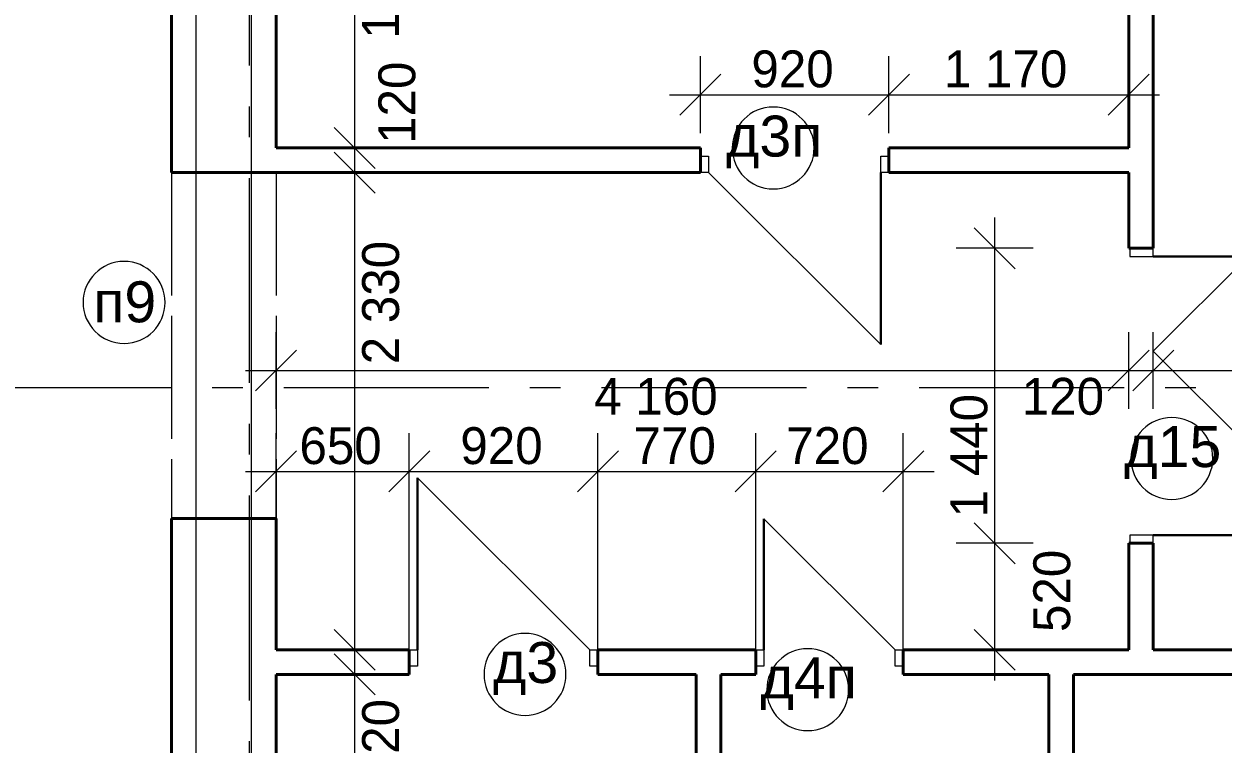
# Model space of a CAD drawing. Extents: x 299995 to 392849, y -57101 to -11292.
# Drawn here: x 318608 to 324458, y -23797 to -20281 of the extents above; entities that cross this region are included whole.
import ezdxf

# ---------------------------------------------------------------- set-up
doc = ezdxf.new("R2010")
doc.units = 0
doc.header["$MEASUREMENT"] = 0
doc.linetypes.add('Штриховая', pattern=[700, 600, -100])
doc.linetypes.add('Штрихштриховая', pattern=[1550, 1000, -200, 150, -200])
for name, color, linetype, lineweight in [('Интерьер- Перегородка_Ном_пера__19', 255, 'Continuous', 0), ('Интерьер- Перегородка_Ном_пера__61', 7, 'Continuous', 40), ('перегородки_Ном_пера__1', 7, 'Continuous', 13), ('перегородки_Ном_пера__21', 7, 'Continuous', 20), ('перегородки_Ном_пера__41', 7, 'Continuous', 30), ('перегородки_Ном_пера__61', 7, 'Continuous', 40)]:
    doc.layers.add(name, color=color, linetype=linetype, lineweight=lineweight)
for name, color, linetype, lineweight, true_color in [('Интерьер- Перегородка_Ном_пера__3', 7, 'Continuous', 18, 0xdd5800), ('перегородки_Ном_пера__3', 7, 'Continuous', 18, 0xdd5800), ('Перекрытия_Ном_пера__191', 7, 'Continuous', 0, 0xe8e8e8), ('Перекрытия_Ном_пера__4', 7, 'Continuous', 20, 0x016515), ('РОЗМІРИ ПЕРЕГОРОДОК_Ном_пера__98', 7, 'Continuous', 13, 0x001f3e)]:
    doc.layers.add(name, color=color, linetype=linetype, lineweight=lineweight, true_color=true_color)
doc.layers.add('Перекрытия', color=7, linetype='Continuous')
doc.layers.add('РОЗМІРИ ПЕРЕГОРОДОК', color=7, linetype='Continuous')
doc.styles.add('СГЕНЕРИР_СТИЛЬ_1', font='')
doc.styles.add('СГЕНЕРИР_СТИЛЬ_2', font='')
doc.styles.add('СГЕНЕРИР_СТИЛЬ_3', font='')
doc.styles.get('СГЕНЕРИР_СТИЛЬ_1').set_extended_font_data('Arial Кириллический')
doc.styles.get('СГЕНЕРИР_СТИЛЬ_2').set_extended_font_data('Century Gothic')
doc.styles.get('СГЕНЕРИР_СТИЛЬ_3').set_extended_font_data('Arial Unicode MS Кириллический')
doc.dimstyles.new('СГЕНЕРИР_СТИЛЬ__1', dxfattribs={"dimtxt": 179.999995, "dimasz": 190, "dimexe": 0.18, "dimexo": 0, "dimgap": 0.09, "dimtad": 3, "dimtih": 1, "dimtoh": 1, "dimdec": 0, "dimzin": 0, "dimdsep": 46, "dimtxsty": 'СГЕНЕРИР_СТИЛЬ_3', "dimblk": 'ARROWHEAD_6', "dimblk1": 'ARROWHEAD_6', "dimblk2": 'ARROWHEAD_6', "dimcen": 0.09, "dimclrd": 256, "dimclre": 256, "dimclrt": 256, "dimadec": 0, "dimazin": 0, "dimtfac": 1, "dimtdec": 4, "dimtmove": 0, "dimatfit": 3, "dimfxl": 0, "dimtolj": 1, "dimtzin": 0, "dimarcsym": 0})
doc.dimstyles.new('СГЕНЕРИР_СТИЛЬ__2', dxfattribs={"dimtxt": 179.999995, "dimasz": 190, "dimexe": 0.18, "dimexo": 0, "dimgap": 0.09, "dimtad": 3, "dimdec": 0, "dimzin": 0, "dimdsep": 46, "dimtxsty": 'СГЕНЕРИР_СТИЛЬ_3', "dimblk": 'ARROWHEAD_6', "dimblk1": 'ARROWHEAD_6', "dimblk2": 'ARROWHEAD_6', "dimcen": 0.09, "dimclrd": 256, "dimclre": 256, "dimclrt": 256, "dimadec": 0, "dimazin": 0, "dimtfac": 1, "dimtdec": 4, "dimtmove": 2, "dimatfit": 3, "dimfxl": 0, "dimtolj": 1, "dimtzin": 0, "dimarcsym": 0})
doc.dimstyles.new('СГЕНЕРИР_СТИЛЬ__3', dxfattribs={"dimtxt": 179.999995, "dimasz": 190, "dimexe": 0.18, "dimexo": 0, "dimgap": 0.09, "dimtad": 3, "dimdec": 0, "dimzin": 0, "dimdsep": 46, "dimtxsty": 'СГЕНЕРИР_СТИЛЬ_3', "dimblk": 'ARROWHEAD_6', "dimblk1": 'ARROWHEAD_6', "dimblk2": 'ARROWHEAD_6', "dimcen": 0.09, "dimclrd": 256, "dimclre": 256, "dimclrt": 256, "dimadec": 0, "dimazin": 0, "dimtfac": 1, "dimtdec": 4, "dimtmove": 0, "dimatfit": 3, "dimfxl": 0, "dimtolj": 1, "dimtzin": 0, "dimarcsym": 0})
doc.dimstyles.new('СГЕНЕРИР_СТИЛЬ__5', dxfattribs={"dimtxt": 179.999995, "dimasz": 190, "dimexe": 0.18, "dimexo": 0, "dimgap": 0.09, "dimtad": 1, "dimtih": 1, "dimtoh": 1, "dimdec": 0, "dimzin": 0, "dimdsep": 46, "dimtxsty": 'СГЕНЕРИР_СТИЛЬ_3', "dimblk": 'ARROWHEAD_6', "dimblk1": 'ARROWHEAD_6', "dimblk2": 'ARROWHEAD_6', "dimcen": 0.09, "dimclrd": 256, "dimclre": 256, "dimclrt": 256, "dimadec": 0, "dimazin": 0, "dimtfac": 1, "dimtdec": 4, "dimtmove": 0, "dimatfit": 3, "dimfxl": 0, "dimtolj": 1, "dimtzin": 0, "dimarcsym": 0})
doc.dimstyles.new('СГЕНЕРИР_СТИЛЬ__6', dxfattribs={"dimtxt": 179.999995, "dimasz": 190, "dimexe": 0.18, "dimexo": 0, "dimgap": 0.09, "dimtad": 1, "dimdec": 0, "dimzin": 0, "dimdsep": 46, "dimtxsty": 'СГЕНЕРИР_СТИЛЬ_3', "dimblk": 'ARROWHEAD_6', "dimblk1": 'ARROWHEAD_6', "dimblk2": 'ARROWHEAD_6', "dimcen": 0.09, "dimclrd": 256, "dimclre": 256, "dimclrt": 256, "dimadec": 0, "dimazin": 0, "dimtfac": 1, "dimtdec": 4, "dimtmove": 2, "dimatfit": 3, "dimfxl": 0, "dimtolj": 1, "dimtzin": 0, "dimarcsym": 0})

# ---------------------------------------------------------------- blocks, each defined once
blk = doc.blocks.new('*D41')
at = {"layer": 'РОЗМІРИ ПЕРЕГОРОДОК_Ном_пера__98', "linetype": 'Continuous'}
for p, q in [((319838.1, -19578.1), (319838.1, -19203.1)), ((323998.1, -19578.1), (323998.1, -19203.1)), ((319938.1, -19290.6), (319738.1, -19490.6)), ((324098.1, -19290.6), (323898.1, -19490.6)), ((319688.1, -19390.6), (319838.1, -19390.6)), ((319838.1, -19390.6), (323998.1, -19390.6))]:
    blk.add_line(p, q, dxfattribs=at)
at = {"layer": 'РОЗМІРИ ПЕРЕГОРОДОК_Ном_пера__98', "char_height": 180, "attachment_point": 1, "style": 'СГЕНЕРИР_СТИЛЬ_2'}
for s, insert in [('{4\xa0160}', (321390.3, -19426.6)), ('{120}', (323476.2, -19426.6))]:
    blk.add_mtext(s, dxfattribs=dict(at, insert=insert))
blk = doc.blocks.new('ARROWHEAD_6')
at = {"linetype": 'Continuous'}
for p, q in [((-0.5, -0.5), (0.5, 0.5)), ((0, 0), (-1, 0))]:
    blk.add_line(p, q, dxfattribs=at)
blk = doc.blocks.new('*D43')
at = {"layer": 'РОЗМІРИ ПЕРЕГОРОДОК_Ном_пера__98', "linetype": 'Continuous'}
for p, q in [((323998.1, -19578.1), (323998.1, -19203.1)), ((324118.1, -19578.1), (324118.1, -19203.1)), ((324098.1, -19290.6), (323898.1, -19490.6)), ((324218.1, -19290.6), (324018.1, -19490.6)), ((323998.1, -19390.6), (324118.1, -19390.6))]:
    blk.add_line(p, q, dxfattribs=at)
blk = doc.blocks.new('*D44')
at = {"layer": 'РОЗМІРИ ПЕРЕГОРОДОК_Ном_пера__98', "linetype": 'Continuous'}
for p, q in [((324118.1, -19578.1), (324118.1, -19203.1)), ((326048.1, -19578.1), (326048.1, -19203.1)), ((324218.1, -19290.6), (324018.1, -19490.6)), ((325948.1, -19490.6), (326148.1, -19290.6)), ((324118.1, -19390.6), (326048.1, -19390.6)), ((326048.1, -19390.6), (326198.1, -19390.6))]:
    blk.add_line(p, q, dxfattribs=at)
at = {"layer": 'РОЗМІРИ ПЕРЕГОРОДОК_Ном_пера__98', "insert": (324766.3, -19426.6), "char_height": 180, "attachment_point": 1, "style": 'СГЕНЕРИР_СТИЛЬ_2'}
blk.add_mtext('{1\xa0930}', dxfattribs=at)
blk = doc.blocks.new('*D45')
at = {"layer": 'РОЗМІРИ ПЕРЕГОРОДОК_Ном_пера__98', "linetype": 'Continuous'}
for p, q in [((320121.9, -23357.1), (320321.9, -23557.1)), ((320409.4, -23457.1), (320034.4, -23457.1)), ((320221.9, -26566.6), (320221.9, -23457.1)), ((320121.9, -26466.6), (320321.9, -26666.6)), ((320409.4, -26566.6), (320034.4, -26566.6)), ((320221.9, -26716.6), (320221.9, -26566.6))]:
    blk.add_line(p, q, dxfattribs=at)
at = {"layer": 'РОЗМІРИ ПЕРЕГОРОДОК_Ном_пера__98', "char_height": 180, "attachment_point": 1, "rotation": 90, "style": 'СГЕНЕРИР_СТИЛЬ_2'}
for s, insert in [('{120}', (320257.9, -23978.9)), ('{3\xa0110}', (320257.9, -26039.3))]:
    blk.add_mtext(s, dxfattribs=dict(at, insert=insert))
blk = doc.blocks.new('*D46')
at = {"layer": 'РОЗМІРИ ПЕРЕГОРОДОК_Ном_пера__98', "linetype": 'Continuous'}
for p, q in [((320121.9, -23237.1), (320321.9, -23437.1)), ((320409.4, -23337.1), (320034.4, -23337.1)), ((320221.9, -23457.1), (320221.9, -23337.1)), ((320121.9, -23357.1), (320321.9, -23557.1))]:
    blk.add_line(p, q, dxfattribs=at)
blk = doc.blocks.new('*D47')
at = {"layer": 'РОЗМІРИ ПЕРЕГОРОДОК_Ном_пера__98', "linetype": 'Continuous'}
for p, q in [((320121.9, -20906.6), (320321.9, -21106.6)), ((320409.4, -21006.6), (320034.4, -21006.6)), ((320221.9, -23337.1), (320221.9, -21006.6)), ((320121.9, -23237.1), (320321.9, -23437.1)), ((320409.4, -23337.1), (320034.4, -23337.1))]:
    blk.add_line(p, q, dxfattribs=at)
at = {"layer": 'РОЗМІРИ ПЕРЕГОРОДОК_Ном_пера__98', "insert": (320257.9, -21942.8), "char_height": 180, "attachment_point": 1, "rotation": 90, "style": 'СГЕНЕРИР_СТИЛЬ_2'}
blk.add_mtext('{2\xa0330}', dxfattribs=at)
blk = doc.blocks.new('*D48')
at = {"layer": 'РОЗМІРИ ПЕРЕГОРОДОК_Ном_пера__98', "linetype": 'Continuous'}
for p, q in [((320121.9, -20786.6), (320321.9, -20986.6)), ((320409.4, -20886.6), (320034.4, -20886.6)), ((320121.9, -20906.6), (320321.9, -21106.6)), ((320221.9, -21006.6), (320221.9, -20886.6)), ((320409.4, -21006.6), (320034.4, -21006.6))]:
    blk.add_line(p, q, dxfattribs=at)
blk = doc.blocks.new('*D49')
at = {"layer": 'РОЗМІРИ ПЕРЕГОРОДОК_Ном_пера__98', "linetype": 'Continuous'}
for p, q in [((320221.9, -19186.6), (320221.9, -19036.6)), ((320321.9, -19286.6), (320121.9, -19086.6)), ((320409.4, -19186.6), (320034.4, -19186.6)), ((320221.9, -20886.6), (320221.9, -19186.6)), ((320121.9, -20786.6), (320321.9, -20986.6)), ((320409.4, -20886.6), (320034.4, -20886.6))]:
    blk.add_line(p, q, dxfattribs=at)
at = {"layer": 'РОЗМІРИ ПЕРЕГОРОДОК_Ном_пера__98', "char_height": 180, "attachment_point": 1, "rotation": 90, "style": 'СГЕНЕРИР_СТИЛЬ_2'}
for s, insert in [('{1\xa0700}', (320257.9, -20353.4)), ('{120}', (320337.2, -20866.6))]:
    blk.add_mtext(s, dxfattribs=dict(at, insert=insert))
blk = doc.blocks.new('*D57')
at = {"layer": 'РОЗМІРИ ПЕРЕГОРОДОК_Ном_пера__98', "linetype": 'Continuous'}
for p, q in [((319838.1, -22160.7), (319838.1, -21785.7)), ((323998.1, -22160.7), (323998.1, -21785.7)), ((319938.1, -21873.2), (319738.1, -22073.2)), ((324098.1, -21873.2), (323898.1, -22073.2)), ((319688.1, -21973.2), (319838.1, -21973.2)), ((319838.1, -21973.2), (323998.1, -21973.2))]:
    blk.add_line(p, q, dxfattribs=at)
at = {"layer": 'РОЗМІРИ ПЕРЕГОРОДОК_Ном_пера__98', "char_height": 180, "attachment_point": 1, "style": 'СГЕНЕРИР_СТИЛЬ_2'}
for s, insert in [('{4\xa0160}', (321390.3, -22009.2)), ('{120}', (323476.2, -22009.2))]:
    blk.add_mtext(s, dxfattribs=dict(at, insert=insert))
blk = doc.blocks.new('*D58')
at = {"layer": 'РОЗМІРИ ПЕРЕГОРОДОК_Ном_пера__98', "linetype": 'Continuous'}
for p, q in [((323998.1, -22160.7), (323998.1, -21785.7)), ((324118.1, -22160.7), (324118.1, -21785.7)), ((324098.1, -21873.2), (323898.1, -22073.2)), ((324218.1, -21873.2), (324018.1, -22073.2)), ((323998.1, -21973.2), (324118.1, -21973.2))]:
    blk.add_line(p, q, dxfattribs=at)
blk = doc.blocks.new('*D59')
at = {"layer": 'РОЗМІРИ ПЕРЕГОРОДОК_Ном_пера__98', "linetype": 'Continuous'}
for p, q in [((324118.1, -22160.7), (324118.1, -21785.7)), ((326048.1, -22160.7), (326048.1, -21785.7)), ((324218.1, -21873.2), (324018.1, -22073.2)), ((325948.1, -22073.2), (326148.1, -21873.2)), ((324118.1, -21973.2), (326048.1, -21973.2)), ((326048.1, -21973.2), (326198.1, -21973.2))]:
    blk.add_line(p, q, dxfattribs=at)
at = {"layer": 'РОЗМІРИ ПЕРЕГОРОДОК_Ном_пера__98', "insert": (324766.3, -22009.2), "char_height": 180, "attachment_point": 1, "style": 'СГЕНЕРИР_СТИЛЬ_2'}
blk.add_mtext('{1\xa0930}', dxfattribs=at)
blk = doc.blocks.new('*D60')
at = {"layer": 'РОЗМІРИ ПЕРЕГОРОДОК_Ном_пера__98', "linetype": 'Continuous'}
for p, q in [((321908.1, -20814), (321908.1, -20439)), ((322828.1, -20814), (322828.1, -20439)), ((322008.1, -20526.5), (321808.1, -20726.5)), ((322928.1, -20526.5), (322728.1, -20726.5)), ((321758.1, -20626.5), (321908.1, -20626.5)), ((321908.1, -20626.5), (322828.1, -20626.5))]:
    blk.add_line(p, q, dxfattribs=at)
at = {"layer": 'РОЗМІРИ ПЕРЕГОРОДОК_Ном_пера__98', "insert": (322157.1, -20410.5), "char_height": 180, "attachment_point": 1, "style": 'СГЕНЕРИР_СТИЛЬ_2'}
blk.add_mtext('{920}', dxfattribs=at)
blk = doc.blocks.new('*D61')
at = {"layer": 'РОЗМІРИ ПЕРЕГОРОДОК_Ном_пера__98', "linetype": 'Continuous'}
for p, q in [((322828.1, -20814), (322828.1, -20439)), ((323998.1, -20814), (323998.1, -20439)), ((322928.1, -20526.5), (322728.1, -20726.5)), ((323898.1, -20726.5), (324098.1, -20526.5)), ((322828.1, -20626.5), (323998.1, -20626.5)), ((323998.1, -20626.5), (324148.1, -20626.5))]:
    blk.add_line(p, q, dxfattribs=at)
at = {"layer": 'РОЗМІРИ ПЕРЕГОРОДОК_Ном_пера__98', "insert": (323096.3, -20410.5), "char_height": 180, "attachment_point": 1, "style": 'СГЕНЕРИР_СТИЛЬ_2'}
blk.add_mtext('{1\xa0170}', dxfattribs=at)
blk = doc.blocks.new('*D62')
at = {"layer": 'РОЗМІРИ ПЕРЕГОРОДОК_Ном_пера__98', "linetype": 'Continuous'}
for p, q in [((319838.1, -23337.1), (319838.1, -22278.6)), ((320488.1, -23337.1), (320488.1, -22278.6)), ((319938.1, -22366.1), (319738.1, -22566.1)), ((320588.1, -22366.1), (320388.1, -22566.1)), ((319688.1, -22466.1), (319838.1, -22466.1)), ((319838.1, -22466.1), (320488.1, -22466.1))]:
    blk.add_line(p, q, dxfattribs=at)
at = {"layer": 'РОЗМІРИ ПЕРЕГОРОДОК_Ном_пера__98', "insert": (319952.1, -22250.1), "char_height": 180, "attachment_point": 1, "style": 'СГЕНЕРИР_СТИЛЬ_2'}
blk.add_mtext('{650}', dxfattribs=at)
blk = doc.blocks.new('*D63')
at = {"layer": 'РОЗМІРИ ПЕРЕГОРОДОК_Ном_пера__98', "linetype": 'Continuous'}
for p, q in [((320488.1, -23337.1), (320488.1, -22278.6)), ((321408.1, -23337.1), (321408.1, -22278.6)), ((320588.1, -22366.1), (320388.1, -22566.1)), ((321508.1, -22366.1), (321308.1, -22566.1)), ((320488.1, -22466.1), (321408.1, -22466.1))]:
    blk.add_line(p, q, dxfattribs=at)
at = {"layer": 'РОЗМІРИ ПЕРЕГОРОДОК_Ном_пера__98', "insert": (320737.1, -22250.1), "char_height": 180, "attachment_point": 1, "style": 'СГЕНЕРИР_СТИЛЬ_2'}
blk.add_mtext('{920}', dxfattribs=at)
blk = doc.blocks.new('*D64')
at = {"layer": 'РОЗМІРИ ПЕРЕГОРОДОК_Ном_пера__98', "linetype": 'Continuous'}
for p, q in [((321408.1, -23337.1), (321408.1, -22278.6)), ((322178.1, -23337.1), (322178.1, -22278.6)), ((321508.1, -22366.1), (321308.1, -22566.1)), ((322278.1, -22366.1), (322078.1, -22566.1)), ((321408.1, -22466.1), (322178.1, -22466.1))]:
    blk.add_line(p, q, dxfattribs=at)
at = {"layer": 'РОЗМІРИ ПЕРЕГОРОДОК_Ном_пера__98', "insert": (321582.1, -22250.1), "char_height": 180, "attachment_point": 1, "style": 'СГЕНЕРИР_СТИЛЬ_2'}
blk.add_mtext('{770}', dxfattribs=at)
blk = doc.blocks.new('*D65')
at = {"layer": 'РОЗМІРИ ПЕРЕГОРОДОК_Ном_пера__98', "linetype": 'Continuous'}
for p, q in [((322178.1, -23337.1), (322178.1, -22278.6)), ((322898.1, -23337.1), (322898.1, -22278.6)), ((322278.1, -22366.1), (322078.1, -22566.1)), ((322798.1, -22566.1), (322998.1, -22366.1)), ((322178.1, -22466.1), (322898.1, -22466.1)), ((322898.1, -22466.1), (323048.1, -22466.1))]:
    blk.add_line(p, q, dxfattribs=at)
at = {"layer": 'РОЗМІРИ ПЕРЕГОРОДОК_Ном_пера__98', "insert": (322327.1, -22250.1), "char_height": 180, "attachment_point": 1, "style": 'СГЕНЕРИР_СТИЛЬ_2'}
blk.add_mtext('{720}', dxfattribs=at)
blk = doc.blocks.new('*D146')
at = {"layer": 'РОЗМІРИ ПЕРЕГОРОДОК_Ном_пера__98', "linetype": 'Continuous'}
for p, q in [((323244.3, -22716.6), (323444.3, -22916.6)), ((323531.8, -22816.6), (323156.8, -22816.6)), ((323344.3, -23337.1), (323344.3, -22816.6)), ((323244.3, -23237.1), (323444.3, -23437.1)), ((323531.8, -23337.1), (323156.8, -23337.1)), ((323344.3, -23487.1), (323344.3, -23337.1))]:
    blk.add_line(p, q, dxfattribs=at)
at = {"layer": 'РОЗМІРИ ПЕРЕГОРОДОК_Ном_пера__98', "insert": (323532.6, -23250.2), "char_height": 180, "attachment_point": 1, "rotation": 90, "style": 'СГЕНЕРИР_СТИЛЬ_2'}
blk.add_mtext('{520}', dxfattribs=at)
blk = doc.blocks.new('*D147')
at = {"layer": 'РОЗМІРИ ПЕРЕГОРОДОК_Ном_пера__98', "linetype": 'Continuous'}
for p, q in [((323344.3, -21376.6), (323344.3, -21226.6)), ((323444.3, -21476.6), (323244.3, -21276.6)), ((323531.8, -21376.6), (323156.8, -21376.6)), ((323344.3, -22816.6), (323344.3, -21376.6)), ((323244.3, -22716.6), (323444.3, -22916.6)), ((323531.8, -22816.6), (323156.8, -22816.6))]:
    blk.add_line(p, q, dxfattribs=at)
at = {"layer": 'РОЗМІРИ ПЕРЕГОРОДОК_Ном_пера__98', "insert": (323128.3, -22690.2), "char_height": 180, "attachment_point": 1, "rotation": 90, "style": 'СГЕНЕРИР_СТИЛЬ_2'}
blk.add_mtext('{1\xa0440}', dxfattribs=at)
blk = doc.blocks.new('Линия_5167', base_point=(319708.1, -54983.9))
at = {"layer": 'Перекрытия_Ном_пера__4', "linetype": 'Штрихштриховая'}
blk.add_line((319708.1, -54583.9), (319708.1, -16865.1), dxfattribs=at)
blk = doc.blocks.new('Линия_5188', base_point=(305525.9, -22056.6))
at = {"layer": 'Перекрытия_Ном_пера__4', "linetype": 'Штрихштриховая'}
blk.add_line((305925.9, -22056.6), (389097.3, -22056.6), dxfattribs=at)

msp = doc.modelspace()

# ---------------------------------------------------------------- linework, layer by layer
at = {"layer": 'Интерьер- Перегородка_Ном_пера__19', "linetype": 'Штриховая'}
for p, q in [((319328.1, -21006.6), (319328.1, -22696.6)), ((319838.1, -21006.6), (319838.1, -22696.6))]:
    msp.add_line(p, q, dxfattribs=at)
at = {"layer": 'Интерьер- Перегородка_Ном_пера__3', "linetype": 'Continuous'}
for start, end in [(90, 270), (270, 90)]:
    msp.add_arc((319096.6, -21640.7), 200, start, end, dxfattribs=at)
at = {"layer": 'Интерьер- Перегородка_Ном_пера__61', "linetype": 'Continuous'}
for p, q in [((319328.1, -19186.6), (319328.1, -21006.6)), ((319838.1, -20886.6), (319838.1, -19186.6)), ((319838.1, -21006.6), (319328.1, -21006.6)), ((319328.1, -22696.6), (319328.1, -24506.6)), ((319838.1, -22696.6), (319328.1, -22696.6)), ((319838.1, -23337.1), (319838.1, -22696.6)), ((319838.1, -24506.6), (319838.1, -23457.1))]:
    msp.add_line(p, q, dxfattribs=at)
at = {"layer": 'перегородки_Ном_пера__1', "linetype": 'Continuous'}
for p, q in [((324003.1, -21376.6), (324003.1, -21416.6)), ((324118.1, -21376.6), (324003.1, -21376.6)), ((324118.1, -21416.6), (324118.1, -21376.6)), ((324003.1, -21416.6), (324118.1, -21416.6)), ((324118.1, -22776.6), (324003.1, -22776.6)), ((324003.1, -22776.6), (324003.1, -22816.6)), ((324118.1, -22816.6), (324118.1, -22776.6)), ((324003.1, -22816.6), (324118.1, -22816.6))]:
    msp.add_line(p, q, dxfattribs=at)
at = {"layer": 'перегородки_Ном_пера__21', "linetype": 'Continuous'}
for p, q in [((321908.1, -21006.6), (321908.1, -20926.6)), ((321908.1, -20926.6), (321948.1, -20926.6)), ((321948.1, -20926.6), (321948.1, -20941.2)), ((321948.1, -20941.2), (321948.1, -20966.6)), ((322788.1, -20941.2), (322788.1, -20926.6)), ((322788.1, -20926.6), (322828.1, -20926.6)), ((322788.1, -20966.6), (322788.1, -20941.2)), ((322828.1, -20926.6), (322828.1, -21006.6)), ((321948.1, -20966.6), (321948.1, -21006.6)), ((322788.1, -21006.6), (322788.1, -20966.6)), ((321948.1, -21006.6), (321908.1, -21006.6)), ((321948.1, -21006.6), (322788.1, -21846.6)), ((322828.1, -21006.6), (322788.1, -21006.6)), ((324118.1, -21879), (324580.5, -21416.6)), ((324118.1, -21879), (325015.7, -22776.6)), ((321368.1, -23337.1), (320528.1, -22497.1)), ((322858.1, -23337.1), (322218.1, -22697.1)), ((320488.1, -23417.1), (320488.1, -23337.1)), ((320488.1, -23337.1), (320528.1, -23337.1)), ((320528.1, -23337.1), (320528.1, -23377.1)), ((321368.1, -23377.1), (321368.1, -23337.1)), ((321368.1, -23337.1), (321408.1, -23337.1)), ((321408.1, -23337.1), (321408.1, -23417.1)), ((322178.1, -23417.1), (322178.1, -23337.1)), ((322178.1, -23337.1), (322218.1, -23337.1)), ((322218.1, -23337.1), (322218.1, -23377.1)), ((322858.1, -23377.1), (322858.1, -23337.1)), ((322858.1, -23337.1), (322898.1, -23337.1)), ((322898.1, -23337.1), (322898.1, -23417.1)), ((320528.1, -23377.1), (320528.1, -23402.5)), ((321368.1, -23402.5), (321368.1, -23377.1)), ((322218.1, -23377.1), (322218.1, -23402.5)), ((322858.1, -23402.5), (322858.1, -23377.1)), ((320528.1, -23417.1), (320488.1, -23417.1)), ((320528.1, -23402.5), (320528.1, -23417.1)), ((321368.1, -23417.1), (321368.1, -23402.5)), ((321408.1, -23417.1), (321368.1, -23417.1)), ((322218.1, -23417.1), (322178.1, -23417.1)), ((322218.1, -23402.5), (322218.1, -23417.1)), ((322858.1, -23417.1), (322858.1, -23402.5)), ((322898.1, -23417.1), (322858.1, -23417.1))]:
    msp.add_line(p, q, dxfattribs=at)
at = {"layer": 'перегородки_Ном_пера__3', "linetype": 'Continuous'}
for centre, start, end in [((322263.5, -20886.6), 0, 180), ((322263.5, -20886.6), 180, 0), ((324208.5, -22402.8), 90, 270), ((324208.5, -22402.8), 270, 90), ((321052.6, -23457.1), 0, 180), ((322432.3, -23531.6), 0, 180), ((321052.6, -23457.1), 180, 0), ((322432.3, -23531.6), 180, 0)]:
    msp.add_arc(centre, 200, start, end, dxfattribs=at)
at = {"layer": 'перегородки_Ном_пера__41', "linetype": 'Continuous'}
for p, q in [((322788.1, -21006.6), (322788.1, -21846.6)), ((324118.1, -21416.6), (324580.5, -21416.6)), ((320528.1, -23337.1), (320528.1, -22497.1)), ((322218.1, -23337.1), (322218.1, -22697.1)), ((324118.1, -22776.6), (325015.7, -22776.6))]:
    msp.add_line(p, q, dxfattribs=at)
at = {"layer": 'перегородки_Ном_пера__61', "linetype": 'Continuous'}
for p, q in [((323998.1, -19186.6), (323998.1, -20886.6)), ((324118.1, -21376.6), (324118.1, -19186.6)), ((321908.1, -20886.6), (319838.1, -20886.6)), ((321908.1, -21006.6), (321908.1, -20886.6)), ((323998.1, -20886.6), (322828.1, -20886.6)), ((322828.1, -21006.6), (322828.1, -20886.6)), ((319838.1, -21006.6), (321908.1, -21006.6)), ((322828.1, -21006.6), (323998.1, -21006.6)), ((323998.1, -21006.6), (323998.1, -21376.6)), ((324003.1, -21376.6), (323998.1, -21376.6)), ((324118.1, -21376.6), (324003.1, -21376.6)), ((324118.1, -21376.6), (324003.1, -21376.6)), ((324003.1, -22816.6), (323998.1, -22816.6)), ((323998.1, -22816.6), (323998.1, -23337.1)), ((324118.1, -22816.6), (324003.1, -22816.6)), ((324118.1, -22816.6), (324003.1, -22816.6)), ((324118.1, -23337.1), (324118.1, -22816.6)), ((320488.1, -23337.1), (319838.1, -23337.1)), ((320488.1, -23337.1), (320488.1, -23457.1)), ((322008.1, -23337.1), (321408.1, -23337.1)), ((321408.1, -23337.1), (321408.1, -23457.1)), ((322178.1, -23337.1), (322008.1, -23337.1)), ((322178.1, -23337.1), (322178.1, -23457.1)), ((323608.1, -23337.1), (322898.1, -23337.1)), ((322898.1, -23337.1), (322898.1, -23457.1)), ((323998.1, -23337.1), (323608.1, -23337.1)), ((324702.8, -23337.1), (324118.1, -23337.1)), ((319838.1, -23457.1), (320488.1, -23457.1)), ((321408.1, -23457.1), (321888.1, -23457.1)), ((321888.1, -23457.1), (321888.1, -26566.6)), ((322008.1, -25526.6), (322008.1, -23457.1)), ((322008.1, -23457.1), (322178.1, -23457.1)), ((322898.1, -23457.1), (323608.1, -23457.1)), ((323608.1, -23457.1), (323608.1, -25526.6)), ((323728.1, -26566.6), (323728.1, -23457.1)), ((323728.1, -23457.1), (324702.8, -23457.1))]:
    msp.add_line(p, q, dxfattribs=at)
at = {"layer": 'Перекрытия_Ном_пера__191', "linetype": 'Continuous'}
for p, q in [((319448.1, -28976.6), (319448.1, -19186.6)), ((319718.1, -26566.6), (319718.1, -19186.6))]:
    msp.add_line(p, q, dxfattribs=at)

# ---------------------------------------------------------------- block references
at = {"layer": 'Перекрытия', "linetype": 'Штрихштриховая'}
for name, p in [('Линия_5167', (319708.1, -54983.9)), ('Линия_5188', (305525.9, -22056.6))]:
    msp.add_blockref(name, p, dxfattribs=at)

# ---------------------------------------------------------------- texts
at = {"layer": 'Интерьер- Перегородка_Ном_пера__3', "linetype": 'Continuous', "insert": (318946.7, -21740.7), "char_height": 200, "attachment_point": 7, "style": 'СГЕНЕРИР_СТИЛЬ_1'}
msp.add_mtext('{п9}', dxfattribs=at)
at = {"layer": 'перегородки_Ном_пера__3', "linetype": 'Continuous', "char_height": 200, "attachment_point": 7, "style": 'СГЕНЕРИР_СТИЛЬ_1'}
for s, insert in [('{д3п}', (322033.1, -20986.6)), ('{д15}', (323976.3, -22502.8)), ('{д3}', (320896.3, -23557.1)), ('{д4п}', (322201.9, -23631.6))]:
    msp.add_mtext(s, dxfattribs=dict(at, insert=insert))

# ---------------------------------------------------------------- dimensions: what is measured, and where the dimension line sits
at = {"layer": 'РОЗМІРИ ПЕРЕГОРОДОК', "linetype": 'Continuous'}
for base, p1, p2, dimstyle, picture, middle in [((320221.9, -26566.6), (321663.1, -20886.6), (319838.1, -19186.6), 'СГЕНЕРИР_СТИЛЬ__3', '*D49', (320347.9, -20044.9)), ((320221.9, -26566.6), (321663.1, -21006.6), (321663.1, -20886.6), 'СГЕНЕРИР_СТИЛЬ__2', '*D48', (320427.2, -20664.2)), ((320221.8574, -26566.6238), (320608.0526, -23337.0592), (321663.0526, -21006.6236), 'СГЕНЕРИР_СТИЛЬ__2', '*D47', (320347.8574, -21634.1972)), ((323344.3, -23337.1), (323998.1, -22816.6), (323998.1, -21376.6), 'СГЕНЕРИР_СТИЛЬ__6', '*D147', (323218.3, -22381.7)), ((323344.2645, -23337.0592), (323998.0525, -23337.0592), (323998.0525, -22816.6236), 'СГЕНЕРИР_СТИЛЬ__6', '*D146', (323622.6237, -23047.8124)), ((320221.9, -26566.6), (320608.1, -23457.1), (320608.1, -23337.1), 'СГЕНЕРИР_СТИЛЬ__3', '*D46', (320347.9, -23776.5)), ((320221.8574, -26566.6238), (319838.0527, -26566.6238), (320608.0526, -23457.0592), 'СГЕНЕРИР_СТИЛЬ__2', '*D45', (320347.8574, -25730.7176))]:
    dim = msp.add_linear_dim(base=base, p1=p1, p2=p2, angle=90, dimstyle=dimstyle, dxfattribs=at)
    dim.commit()
    dim.dimension.update_dxf_attribs({"geometry": picture, "text_midpoint": middle})
for base, p1, p2, dimstyle, picture, middle in [((319838.1, -19390.6), (319838.1, -19186.6), (323998.1, -21006.8), 'СГЕНЕРИР_СТИЛЬ__1', '*D41', (321698.9, -19516.6)), ((319838.1, -19390.6), (324118.1, -21006.8), (326048.1, -19186.6), 'СГЕНЕРИР_СТИЛЬ__1', '*D44', (325074.8, -19516.6)), ((319838.1, -19390.6), (323998.1, -21006.8), (324118.1, -21006.8), 'СГЕНЕРИР_СТИЛЬ__1', '*D43', (323678.6, -19516.6)), ((321908.1, -20626.5), (321908.1, -20886.6), (322828.1, -20886.6), 'СГЕНЕРИР_СТИЛЬ__5', '*D60', (322359.6, -20500.5)), ((321908.1, -20626.5), (322828.1, -20886.6), (323998.1, -20886.6), 'СГЕНЕРИР_СТИЛЬ__5', '*D61', (323404.8, -20500.5)), ((319838.1, -21973.2), (319838.1, -22696.6), (323998.1, -21006.8), 'СГЕНЕРИР_СТИЛЬ__1', '*D57', (321698.9, -22099.2)), ((319838.1, -21973.2), (323998.1, -21006.8), (324118.1, -21006.8), 'СГЕНЕРИР_СТИЛЬ__1', '*D58', (323678.6, -22099.2)), ((319838.1, -21973.2), (324118.1, -21006.8), (326048.1, -21666.6), 'СГЕНЕРИР_СТИЛЬ__1', '*D59', (325074.8, -22099.2)), ((319838.1, -22466.1), (319838.1, -23337.1), (320488.1, -23337.1), 'СГЕНЕРИР_СТИЛЬ__5', '*D62', (320154.6, -22340.1)), ((319838.1, -22466.1), (320488.1, -23337.1), (321408.1, -23337.1), 'СГЕНЕРИР_СТИЛЬ__5', '*D63', (320939.6, -22340.1)), ((319838.1, -22466.1), (321408.1, -23337.1), (322178.1, -23337.1), 'СГЕНЕРИР_СТИЛЬ__5', '*D64', (321784.6, -22340.1)), ((319838.1, -22466.1), (322178.1, -23337.1), (322898.1, -23337.1), 'СГЕНЕРИР_СТИЛЬ__5', '*D65', (322529.6, -22340.1))]:
    dim = msp.add_linear_dim(base=base, p1=p1, p2=p2, dimstyle=dimstyle, dxfattribs=at)
    dim.commit()
    dim.dimension.update_dxf_attribs({"geometry": picture, "text_midpoint": middle})

doc.saveas('drawing.dxf')
